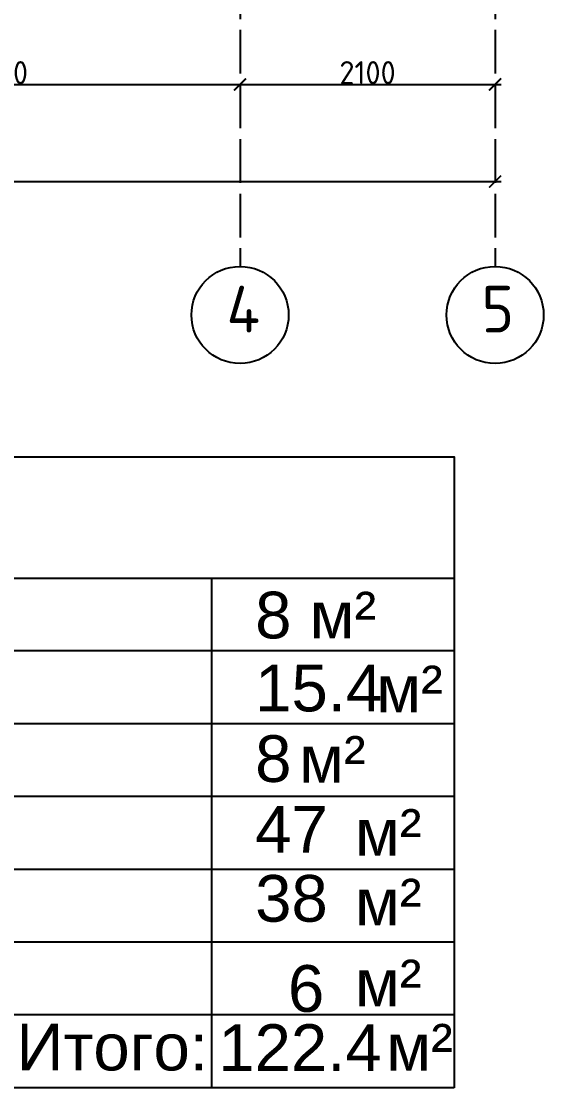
# Model space of a CAD drawing. Header units: millimetres. Extents: x -178199094 to 13669908, y -30538122 to 6091408.
# Drawn here: x 6800038 to 6804339, y 352560 to 361351 of the extents above; entities that cross this region are included whole.
import ezdxf

# ---------------------------------------------------------------- set-up
doc = ezdxf.new("R2010")
doc.units = ezdxf.units.MM
doc.linetypes.add('ACAD_ISO02W100', pattern=[15, 12, -3])
doc.layers.add('Plan 1', color=7, linetype='Continuous')
doc.styles.add('gost', font='GOST Common.ttf')
doc.styles.get("Standard").update_dxf_attribs({"font": 'arial.ttf'})
doc.dimstyles.new('GOST', dxfattribs={"dimtxt": 190, "dimasz": 100, "dimexe": 0.18, "dimexo": 0.06, "dimgap": 3, "dimtad": 1, "dimdec": 0, "dimzin": 0, "dimdsep": 46, "dimtxsty": 'gost', "dimblk": 'ARCHTICK', "dimcen": 0.09, "dimclrt": 256, "dimadec": 0, "dimazin": 0, "dimtfac": 1, "dimtdec": 0, "dimtofl": 0, "dimtmove": 0, "dimatfit": 3, "dimldrblk": 'ARCHTICK', "dimfxl": 200, "dimfxlon": 1, "dimtolj": 1, "dimtzin": 0, "dimarcsym": 0})

# ---------------------------------------------------------------- blocks, each defined once
blk = doc.blocks.new('_ArchTick')
at = {"color": 0, "linetype": 'ByBlock', "const_width": 0.15}
blk.add_lwpolyline([(-0.5, -0.5), (0.5, 0.5)], dxfattribs=at)
blk = doc.blocks.new('*D283')
at = {"color": 0, "lineweight": -2, "transparency": 16777216}
for p, q in [((6797838.9, 360829.8), (6797838.9, 360830)), ((6797838.9, 360829.8), (6801838.9, 360829.8)), ((6801838.9, 360829.8), (6801838.9, 360830))]:
    blk.add_line(p, q, dxfattribs=at)
at = {"layer": 'Defpoints', "color": 0, "transparency": 16777216}
for p in [(6797838.9, 360829.8), (6801838.9, 360829.8), (6801838.9, 360829.8)]:
    blk.add_point(p, dxfattribs=at)
at = {"color": 0, "lineweight": -2, "transparency": 16777216, "xscale": 100, "yscale": 100, "zscale": 100, "rotation": 180}
blk.add_blockref('_ArchTick', (6797838.9, 360829.8), dxfattribs=at)
at = {"color": 0, "lineweight": -2, "transparency": 16777216, "xscale": 100, "yscale": 100, "zscale": 100}
blk.add_blockref('_ArchTick', (6801838.9, 360829.8), dxfattribs=at)
at = {"transparency": 16777216, "insert": (6799838.9, 360927.8), "char_height": 190, "attachment_point": 5, "style": 'gost'}
blk.add_mtext('\\A1;4000', dxfattribs=at)
blk = doc.blocks.new('*D284')
at = {"color": 0, "lineweight": -2, "transparency": 16777216}
for p, q in [((6801838.9, 360829.8), (6801838.9, 360830)), ((6801838.9, 360829.8), (6803938.9, 360829.8)), ((6803938.9, 360829.8), (6803938.9, 360830))]:
    blk.add_line(p, q, dxfattribs=at)
at = {"layer": 'Defpoints', "color": 0, "transparency": 16777216}
for p in [(6801838.9, 360829.8), (6803938.9, 360829.8), (6803938.9, 360829.8)]:
    blk.add_point(p, dxfattribs=at)
at = {"color": 0, "lineweight": -2, "transparency": 16777216, "xscale": 100, "yscale": 100, "zscale": 100, "rotation": 180}
blk.add_blockref('_ArchTick', (6801838.9, 360829.8), dxfattribs=at)
at = {"color": 0, "lineweight": -2, "transparency": 16777216, "xscale": 100, "yscale": 100, "zscale": 100}
blk.add_blockref('_ArchTick', (6803938.9, 360829.8), dxfattribs=at)
at = {"transparency": 16777216, "insert": (6802888.9, 360927.8), "char_height": 190, "attachment_point": 5, "style": 'gost'}
blk.add_mtext('\\A1;2100', dxfattribs=at)
blk = doc.blocks.new('*D296')
at = {"color": 0, "lineweight": -2, "transparency": 16777216}
for p, q in [((6791039.1, 360229.8), (6791039.1, 360029.6)), ((6803938.9, 360229.8), (6803938.9, 360029.6)), ((6791039.1, 360029.8), (6803938.9, 360029.8))]:
    blk.add_line(p, q, dxfattribs=at)
at = {"layer": 'Defpoints', "color": 0, "transparency": 16777216}
for p in [(6791039.1, 363429.8), (6803938.9, 363429.8), (6803938.9, 360029.8)]:
    blk.add_point(p, dxfattribs=at)
at = {"color": 0, "lineweight": -2, "transparency": 16777216, "xscale": 100, "yscale": 100, "zscale": 100, "rotation": 180}
blk.add_blockref('_ArchTick', (6791039.1, 360029.8), dxfattribs=at)
at = {"color": 0, "lineweight": -2, "transparency": 16777216, "xscale": 100, "yscale": 100, "zscale": 100}
blk.add_blockref('_ArchTick', (6803938.9, 360029.8), dxfattribs=at)
at = {"transparency": 16777216, "insert": (6797489, 360127.8), "char_height": 190, "attachment_point": 5, "style": 'gost'}
blk.add_mtext('\\A1;12900', dxfattribs=at)

msp = doc.modelspace()

# ---------------------------------------------------------------- linework, layer by layer
at = {"color": 18, "true_color": 0x000000}
for points in [[(6792784.62209, 357759.74237), (6803602.88104, 357759.74237), (6803602.88104, 356759.74237)], [(6792784.62209, 356759.74237), (6798704.09647, 356759.74237), (6803602.88104, 356759.74237)], [(6801602.88104, 356759.74237), (6801602.88104, 352559.74237)], [(6803602.88104, 356759.74237), (6803602.88104, 356759.74237)], [(6803602.88104, 356759.74237), (6803602.88104, 352559.74237)], [(6803602.88104, 356159.74237), (6792784.62209, 356159.74237)], [(6803602.88104, 355559.74237), (6792784.62209, 355559.74237)], [(6803602.88104, 354959.74237), (6792784.62209, 354959.74237)], [(6803602.88104, 354359.74237), (6792784.62209, 354359.74237)], [(6803602.88104, 353759.74237), (6792784.62209, 353759.74237)], [(6803602.88104, 353159.74237), (6792784.62209, 353159.74237)], [(6803602.88104, 352559.74237), (6792784.62209, 352559.74237)]]:
    msp.add_lwpolyline(points, dxfattribs=at)
for centre in [(6801838.90942, 358929.97132), (6803938.90942, 358929.97132)]:
    msp.add_circle(centre, 400, dxfattribs=at)
at = {"layer": 'Plan 1', "color": 251, "linetype": 'ACAD_ISO02W100', "ltscale": 30, "true_color": 0x636466}
for p, q in [((6791039.11979, 360829.79132), (6803989.11979, 360829.79132)), ((6791039.11979, 360029.79132), (6803989.11979, 360029.79132))]:
    msp.add_line(p, q, dxfattribs=at)
for points in [[(6801838.90942, 377929.97132), (6801838.90942, 359329.97132)], [(6803938.90942, 377929.97132), (6803938.90942, 359329.97132)]]:
    msp.add_lwpolyline(points, dxfattribs=at)

# ---------------------------------------------------------------- texts
at = {"color": 18, "true_color": 0x000000, "char_height": 384.874808, "width": 528.1658521, "attachment_point": 1}
for insert in [(6802959.48686, 356039.44211), (6802324.77674, 355459.34106), (6802784.82747, 354856.73481), (6802784.82747, 354282.32404), (6802784.82747, 353615.61563), (6803042.27299, 353085.87279)]:
    msp.add_mtext('м²', dxfattribs=dict(at, insert=insert))
at = {"layer": 'Plan 1', "style": 'gost'}
for s, width, insert, char_height, attachment_point in [('4', 384.8748082, (6801728.11714, 359170.54621), 384.87481, 1), ('5', 384.8748082, (6803828.11714, 359170.54621), 384.87481, 1), ('{\\fArial|b0|i0|c0|p34;8 \\fArial|b0|i0|c204|p34;м\\fArial|b0|i0|c0|p34;²}', 4894.882024, (6801963.47042, 356258.32814), 384.8748082, 7), ('{\\fArial|b0|i0|c0|p34;15.4}', 384.8748082, (6801963.47042, 355656.68569), 384.8748082, 7), ('{\\fArial|b0|i0|c0|p34;8}', 384.8748082, (6801963.47042, 355074.61309), 384.8748082, 7), ('{\\fArial|b0|i0|c0|p34;47}', 384.8748082, (6801963.47042, 354497.03245), 384.8748082, 7), ('{\\fArial|b0|i0|c0|p34;38}', 384.8748082, (6801963.47042, 353922.62169), 384.8748082, 7), ('{\\fArial|b0|i0|c0|p34;6}', 384.8748082, (6802233.51528, 353179.69799), 384.8748082, 7), ('{\\fArial|b0|i0|c204|p34;Итого:}', 384.8748082, (6799998.57875, 352696.49213), 384.8748082, 7), ('{\\fArial|b0|i0|c0|p34;122.4}', 384.8748082, (6801659.75323, 352697.53473), 384.8748082, 7)]:
    msp.add_mtext_dynamic_manual_height_columns(s, width=width, gutter_width=0.54982, heights=[0], dxfattribs=dict(at, insert=insert, char_height=char_height, attachment_point=attachment_point))

# ---------------------------------------------------------------- dimensions: what is measured, and where the dimension line sits
at = {"color": 18, "true_color": 0x000000}
dim = msp.add_linear_dim(base=(6803938.90942, 360029.79132), p1=(6791039.11979, 363429.79132), p2=(6803938.90942, 363429.79132), dimstyle='GOST', dxfattribs=at)
dim.commit()
dim.dimension.update_dxf_attribs({"geometry": '*D296', "text_midpoint": (6797489.0146, 360127.79132)})
for base, p1, p2, picture, middle in [((6801838.90942, 360829.79132), (6797838.90942, 360829.79132), (6801838.90942, 360829.79132), '*D283', (6799838.90942, 360927.79132)), ((6803938.90942, 360829.79132), (6801838.90942, 360829.79132), (6803938.90942, 360829.79132), '*D284', (6802888.90942, 360927.79132))]:
    dim = msp.add_linear_dim(base=base, p1=p1, p2=p2, dimstyle='GOST', override={"dimtmove": 1}, dxfattribs=at)
    dim.commit()
    dim.dimension.update_dxf_attribs({"geometry": picture, "text_midpoint": middle})

doc.saveas('drawing.dxf')
